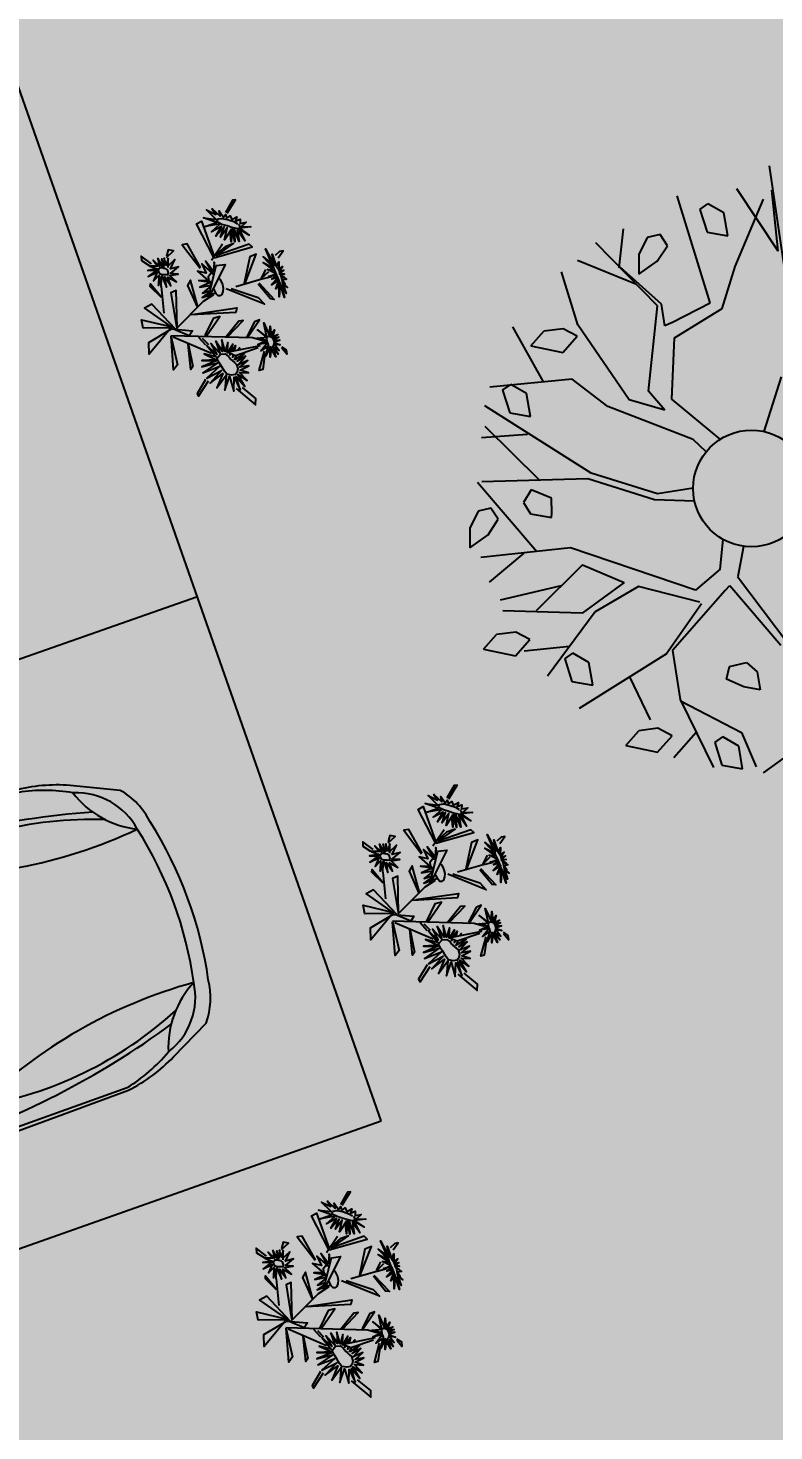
# Model space of a CAD drawing. Header units: millimetres. Extents: x 607619 to 1211550, y 1310734 to 2622648.
# Drawn here: x 607920.15 to 607925.52, y 1310966.75 to 1310976.86 of the extents above; entities that cross this region are included whole.
import ezdxf

# ---------------------------------------------------------------- set-up
doc = ezdxf.new("R2010")
doc.units = ezdxf.units.MM
doc.header["$PDMODE"] = 32
doc.header["$PDSIZE"] = 0.3
for name, color, linetype in [('acera', 8, 'Continuous'), ('ARBOLES', 102, 'Continuous'), ('BOULEVARD', 3, 'Continuous'), ('FLORES', 7, 'Continuous'), ('MUEBLES', 1, 'Continuous'), ('P35', 3, 'Continuous')]:
    doc.layers.add(name, color=color, linetype=linetype)
doc.styles.add('PUNTOS PI', font='arial.ttf', dxfattribs={"height": 2.75})
doc.dimstyles.new('COTAS LINDEROS', dxfattribs={"dimscale": 40, "dimtxt": 2.75, "dimasz": 0.06, "dimexe": 0.005, "dimexo": 0.005, "dimgap": 0.005, "dimtad": 2, "dimzin": 0, "dimdsep": 46, "dimtxsty": 'PUNTOS PI', "dimcen": 0.09, "dimclrd": 1, "dimclre": 1, "dimclrt": 3, "dimadec": 0, "dimazin": 0, "dimtfac": 1, "dimtofl": 0, "dimtmove": 0, "dimatfit": 3, "dimldrblk": 'ARCHTICK', "dimfxl": 1, "dimtolj": 1, "dimtzin": 0, "dimarcsym": 0})

# ---------------------------------------------------------------- blocks, each defined once
blk = doc.blocks.new('carro1')
at = {"layer": 'P35'}
for color, points in [(146, [(-0.7652, 1.6596), (-0.7854, 1.4743), (-0.7775, 1.2794), (-0.7188, 0.7854), (-0.6517, 0.4711), (-0.611, 0.3205), (-0.5494, 0.2712), (-0.6383, 0.5405), (-0.6852, 0.6282), (-0.6932, 0.8522), (-0.7012, 0.9632), (-0.6947, 1.247), (-0.6659, 1.4502), (-0.6942, 1.4876), (-0.6858, 1.5337), (-0.5607, 1.7961), (-0.4905, 1.9136), (-0.3945, 1.9241), (-0.4167, 2.2055), (-0.4221, 2.4275), (-0.413, 2.7161), (-0.3952, 2.9243), (-0.4714, 3.0285), (-0.5444, 3.124), (-0.5993, 3.2309), (-0.6736, 3.4392), (-0.7034, 3.6505), (-0.7342, 3.6588), (-0.7863, 3.412), (-0.7888, 3.0776), (-0.78, 2.9455), (-0.7359, 3.2098), (-0.683, 3.2538), (-0.6124, 3.2009), (-0.5683, 3.0688), (-0.5154, 2.875), (-0.4713, 2.6459), (-0.4713, 2.4961), (-0.489, 2.223), (-0.5154, 2.0645), (-0.5154, 2.0204), (-0.5507, 1.9587), (-0.5948, 1.9411), (-0.6477, 1.8442), (-0.7182, 1.7121), (-0.7623, 1.6504)]), (146, [(0.7713, 1.6596), (0.7914, 1.4743), (0.7835, 1.2794), (0.7248, 0.7854), (0.6577, 0.4711), (0.617, 0.3205), (0.5554, 0.2712), (0.6443, 0.5405), (0.6912, 0.6282), (0.6992, 0.8522), (0.7072, 0.9632), (0.7007, 1.247), (0.6719, 1.4502), (0.7003, 1.4876), (0.6918, 1.5337), (0.5667, 1.7961), (0.4965, 1.9136), (0.4005, 1.9241), (0.4227, 2.2055), (0.4281, 2.4275), (0.419, 2.7161), (0.4012, 2.9243), (0.4775, 3.0285), (0.5504, 3.124), (0.6053, 3.2309), (0.6796, 3.4392), (0.7094, 3.6505), (0.7402, 3.6588), (0.7923, 3.412), (0.7948, 3.0776), (0.786, 2.9455), (0.7419, 3.2098), (0.689, 3.2538), (0.6184, 3.2009), (0.5743, 3.0688), (0.5214, 2.875), (0.4773, 2.6459), (0.4773, 2.4961), (0.495, 2.223), (0.5214, 2.0645), (0.5214, 2.0204), (0.5567, 1.9587), (0.6008, 1.9411), (0.6537, 1.8442), (0.7242, 1.7121), (0.7683, 1.6504)]), (127, [(-0.6659, 1.4502), (-0.5633, 1.1837), (-0.4967, 0.9404), (-0.4478, 0.6453), (-0.432, 0.3551), (-0.4417, 0.1275), (-0.2534, 0.0955), (0, 0.08), (0.1628, 0.0864), (0.3223, 0.1052), (0.4417, 0.1275), (0.432, 0.3551), (0.4584, 0.7305), (0.5186, 1.031), (0.5993, 1.287), (0.6659, 1.4502), (0.5447, 1.3825), (0.4235, 1.3149), (0.2129, 1.2833), (0.0587, 1.2765), (-0.0587, 1.2765), (-0.3372, 1.2988), (-0.4235, 1.3149), (-0.5447, 1.3825)]), (9, [(-0.859, 1.2296), (-0.859, 0.6617), (-0.8345, 0.5456), (-0.7734, 0.3747), (-0.6848, 0.2006), (-0.6512, 0.1457), (-0.5809, 0.0968), (-0.4495, 0.0571), (-0.0767, 0.0083), (0.1311, 0.0144), (0.3328, 0.0449), (0.5223, 0.0785), (0.6292, 0.1335), (0.6995, 0.2159), (0.8279, 0.4937), (0.8523, 0.5976), (0.8554, 1.4067), (0.8462, 1.4067), (0.8554, 1.3273), (0.8584, 0.6617), (0.8248, 0.5426), (0.7087, 0.2892), (0.5987, 0.1732), (0.4214, 0.1121), (0.1525, 0.0785), (-0.0919, 0.0755), (-0.3853, 0.1121), (-0.5534, 0.1426), (-0.639, 0.2067), (-0.7062, 0.2831), (-0.7979, 0.4907), (-0.8376, 0.5792), (-0.859, 0.6861), (-0.8467, 1.2479)]), (30, [(-0.4551, 0.1304), (-0.5284, 0.2403), (-0.6201, 0.3136), (-0.6904, 0.3533), (-0.7362, 0.3808), (-0.7056, 0.3167), (-0.6659, 0.2648), (-0.614, 0.2159), (-0.5559, 0.1823), (-0.5101, 0.1518), (-0.4795, 0.1426)]), (30, [(0.4551, 0.1304), (0.5284, 0.2403), (0.6201, 0.3136), (0.6904, 0.3533), (0.7362, 0.3808), (0.7056, 0.3167), (0.6659, 0.2648), (0.614, 0.2159), (0.5559, 0.1823), (0.5101, 0.1518), (0.4795, 0.1426)])]:
    blk.add_hatch(color=color, dxfattribs=at).paths.add_polyline_path(points)
h = blk.add_hatch(color=146, dxfattribs=at)
h.paths.add_polyline_path([(-0.4528, 0.1798), (-0.5358, 0.2845), (-0.5794, 0.3761), (-0.6536, 0.6946), (-0.6886, 0.9999), (-0.6624, 1.4187), (-0.61, 1.2529), (-0.527, 0.9825), (-0.479, 0.7207), (-0.4572, 0.5724), (-0.4484, 0.4241), (-0.4397, 0.3194), (-0.4397, 0.206)])
h.paths.add_polyline_path([(-0.6536, 0.3674), (-0.7497, 0.411), (-0.8152, 0.5812), (-0.837, 0.664), (-0.8283, 1.0653), (-0.8283, 1.7196), (-0.8064, 1.7502), (-0.7933, 1.6368), (-0.7933, 1.2006), (-0.754, 0.9563), (-0.7148, 0.7295), (-0.6973, 0.5899), (-0.6624, 0.4372), (-0.6274, 0.3587)])
h = blk.add_hatch(color=146, dxfattribs=at)
h.paths.add_polyline_path([(0.4528, 0.1798), (0.5358, 0.2845), (0.5794, 0.3761), (0.6536, 0.6946), (0.6886, 0.9999), (0.6624, 1.4187), (0.61, 1.2529), (0.527, 0.9825), (0.479, 0.7207), (0.4572, 0.5724), (0.4484, 0.4241), (0.4397, 0.3194), (0.4397, 0.206)])
h.paths.add_polyline_path([(0.6536, 0.3674), (0.7497, 0.411), (0.8152, 0.5812), (0.837, 0.664), (0.8283, 1.0653), (0.8283, 1.7196), (0.8064, 1.7502), (0.7933, 1.6368), (0.7933, 1.2006), (0.754, 0.9563), (0.7148, 0.7295), (0.6973, 0.5899), (0.6624, 0.4372), (0.6274, 0.3587)])
at = {"layer": 'P35', "color": 7}
blk.add_line((-0.6065, 0.1934), (-0.6058, 0.1919), dxfattribs=at)
for points in [[(-0.865, 1.75), (-0.865, 0.6593, 0.085317), (-0.7809, 0.3693), (-0.67, 0.141, 0.150666), (-0.4542, 0.0484, 0.106558), (0.4542, 0.0484, 0.150666), (0.67, 0.141), (0.7809, 0.3693, 0.085317), (0.865, 0.6593), (0.865, 1.75, 0.076542)], [(-0.8383, 1.747), (-0.85, 0.6615, 0.082522), (-0.7461, 0.3862), (-0.744, 0.3819, 0.28772), (-0.4417, 0.1275, 0.107642), (0.4417, 0.1275, 0.28772), (0.744, 0.3819), (0.7461, 0.3862, 0.082522), (0.85, 0.6615), (0.8383, 1.747, 0.005985)]]:
    blk.add_lwpolyline(points, format="xyb", dxfattribs=at)
for centre, radius, start, end in [((3.6701, 1.5576), 4.4563, 177.4786, 196.11758), ((-3.6701, 1.5576), 4.4563, 343.88242, 2.5214), ((1.3808, 1.0572), 2.0842, 169.13167, 202.15686), ((-3.1122, 0.3551), 2.6802, 355.12977, 24.11589), ((3.1122, 0.3551), 2.6802, 155.88411, 184.87023), ((-1.3808, 1.0572), 2.0842, 337.84314, 10.86833), ((-0.9014, -0.1051), 0.5152, 26.83988, 72.45837), ((0.9014, -0.1051), 0.5152, 107.54163, 153.16012)]:
    blk.add_arc(centre, radius, start, end, dxfattribs=at)
blk = doc.blocks.new('p_arbol04')
at = {"layer": 'ARBOLES'}
for p, q in [((-0.623, 1.751), (-0.408, 2.362)), ((0.051, 1.875), (0.346, 2.362)), ((0.761, 1.696), (0.543, 2.316)), ((0.739, 1.388), (0.805, 2.293)), ((0.772, 1.945), (1.1, 2.177)), ((-1.003, 0.765), (-1.206, 2.042)), ((-0.408, 1.55), (-1.03, 2.13)), ((-1.41, 1.113), (-1.364, 1.898)), ((0.778, 1.371), (0.783, 1.942)), ((1.121, 1.006), (1.721, 1.988)), ((-1.138, 1.515), (-1.476, 1.85)), ((-0.178, 0.97), (0.051, 1.875)), ((-1.98, 0.646), (-1.849, 1.574)), ((-1.07, 0.749), (-1.815, 1.547)), ((-0.375, 1.086), (-0.408, 1.55)), ((2.581, 1.481), (1.362, 0.043)), ((1.984, 0.831), (2.181, 1.574)), ((0.018, 0.878), (0.739, 1.388)), ((0.636, 1.196), (0.778, 1.371)), ((0.704, 1.166), (0.636, 1.196)), ((0.708, 1.165), (1.121, 1.006)), ((1.571, 1.059), (2.283, 1.298)), ((1.984, 0.831), (2.41, 1.295)), ((-1.718, 0.414), (-2.406, 1.04)), ((-0.047, 0.205), (-0.375, 1.086)), ((0.117, 0.646), (0.608, 1.04)), ((0.608, 1.04), (1.158, 0.873)), ((1.158, 0.873), (1.571, 1.059)), ((-0.014, 0.623), (-0.178, 0.97)), ((-0.014, 0.623), (0.018, 0.878)), ((-2.079, 0.738), (-2.537, 0.808)), ((-0.777, 0.094), (-1.07, 0.749)), ((-0.71, 0.11), (-1.003, 0.765)), ((-2.077, 0.227), (-2.603, 0.599)), ((0.136, -0.002), (0.117, 0.646)), ((-2.144, -0.12), (-2.668, 0.507)), ((-1.194, -0.839), (-1.718, 0.414)), ((-1.768, 0.206), (-2.439, 0.251)), ((-1.768, 0.206), (-1.62, -0.236)), ((-0.057, 0.021), (-0.047, 0.205)), ((-2.489, -0.25), (-2.832, 0.066)), ((-0.515, -0.225), (-0.777, 0.094)), ((-0.425, -0.127), (-0.71, 0.11)), ((-1.62, -0.236), (-2.144, -0.12)), ((0.496, -0.29), (1.034, -0.05)), ((-2.046, -0.213), (-2.865, -0.282)), ((-1.554, -0.375), (-2.046, -0.213)), ((-1.259, -0.955), (-1.554, -0.375)), ((-0.866, -0.885), (-0.616, -0.706)), ((-1.882, -1.048), (-2.898, -0.746)), ((-0.866, -0.885), (-1.194, -0.839)), ((-2.313, -0.92), (-2.505, -1.372)), ((-1.259, -0.978), (-1.882, -1.048)), ((-0.53, -0.911), (-0.801, -1.071)), ((-1.816, -1.071), (-2.144, -1.465)), ((-0.995, -1.071), (-1.816, -1.071)), ((-0.925, -1.07), (-1.039, -1.872)), ((-0.995, -1.07), (-0.925, -1.07)), ((-0.803, -1.07), (-0.978, -1.928)), ((-0.803, -1.071), (-0.801, -1.071)), ((-2.144, -1.465), (-2.439, -2.184)), ((-2.153, -1.476), (-1.98, -2.161)), ((-2.287, -1.813), (-2.636, -1.813)), ((-1.98, -2.161), (-2.144, -2.509)), ((-1.03, -2.857), (-2.144, -2.602))]:
    blk.add_line(p, q, dxfattribs=at)
at = {"layer": 'ARBOLES', "color": 1}
for p, q in [((-0.431, 2.094), (-0.267, 1.802)), ((-0.431, 2.094), (-0.229, 2.094)), ((-0.079, 1.961), (-0.229, 2.094)), ((-0.965, 2.011), (-1.091, 1.802)), ((-0.965, 2.011), (-0.866, 1.988)), ((-0.829, 1.802), (-0.866, 1.988)), ((-0.042, 1.802), (-0.079, 1.961)), ((1.008, 1.882), (0.858, 1.749)), ((1.196, 1.935), (1.008, 1.882)), ((1.308, 1.855), (1.196, 1.935)), ((-1.091, 1.802), (-0.979, 1.616)), ((-0.979, 1.616), (-0.829, 1.802)), ((-0.267, 1.802), (-0.042, 1.802)), ((0.858, 1.749), (1.083, 1.696)), ((1.271, 1.722), (1.308, 1.855)), ((1.083, 1.696), (1.271, 1.722)), ((1.772, 1.719), (1.646, 1.51)), ((1.772, 1.719), (1.87, 1.696)), ((1.908, 1.51), (1.87, 1.696)), ((1.646, 1.51), (1.758, 1.324)), ((1.758, 1.324), (1.908, 1.51)), ((-2.254, 1.324), (-2.404, 1.191)), ((-2.066, 1.377), (-2.254, 1.324)), ((-1.954, 1.298), (-2.066, 1.377)), ((-2.404, 1.191), (-2.179, 1.138)), ((-2.179, 1.138), (-1.991, 1.165)), ((-1.991, 1.165), (-1.954, 1.298)), ((-1.691, 1.085), (-1.729, 0.953)), ((-1.541, 1.112), (-1.691, 1.085)), ((-1.466, 0.899), (-1.541, 1.112)), ((-1.729, 0.953), (-1.616, 0.767)), ((-1.579, 0.793), (-1.466, 0.899)), ((-1.616, 0.767), (-1.579, 0.793)), ((-3.093, 0.395), (-2.928, 0.103)), ((-3.093, 0.395), (-2.891, 0.395)), ((-2.741, 0.262), (-2.891, 0.395)), ((-2.703, 0.103), (-2.741, 0.262)), ((-2.928, 0.103), (-2.703, 0.103)), ((-2.614, -0.298), (-2.741, -0.507)), ((-2.614, -0.298), (-2.516, -0.322)), ((-2.479, -0.507), (-2.516, -0.322)), ((-2.741, -0.507), (-2.628, -0.693)), ((-2.628, -0.693), (-2.479, -0.507)), ((-2.868, -1.357), (-2.703, -1.649)), ((-2.868, -1.357), (-2.666, -1.357)), ((-2.516, -1.489), (-2.666, -1.357)), ((-2.479, -1.649), (-2.516, -1.489)), ((-2.703, -1.649), (-2.479, -1.649)), ((-1.669, -1.683), (-1.552, -1.621)), ((-1.61, -1.869), (-1.669, -1.683)), ((-1.552, -1.621), (-1.406, -1.724)), ((-1.406, -1.724), (-1.406, -1.869)), ((-1.523, -2.014), (-1.61, -1.869)), ((-1.406, -1.869), (-1.523, -2.014)), ((-2.239, -2.024), (-2.366, -2.233)), ((-2.239, -2.024), (-2.141, -2.047)), ((-2.104, -2.233), (-2.141, -2.047)), ((-2.366, -2.233), (-2.254, -2.418)), ((-2.254, -2.418), (-2.104, -2.233))]:
    blk.add_line(p, q, dxfattribs=at)
at = {"layer": 'ARBOLES'}
blk.add_circle((-0.03, -0.578), 0.6, dxfattribs=at)
blk = doc.blocks.new('FLORES-1')
at = {"color": 86, "linetype": 'Continuous'}
for p, q in [((0.0502, 0.3848), (0.0451, 0.4218)), ((0.05, 0.3824), (0.0606, 0.2806)), ((0.0541, 0.3853), (0.0678, 0.4185)), ((-0.188, 0.2719), (-0.1829, 0.1807)), ((-0.1586, 0.1554), (-0.182, 0.2829)), ((0.2296, 0.2941), (0.188, 0.2313)), ((-0.1829, 0.1807), (-0.1586, 0.1554)), ((0.0557, 0.1455), (-0.0023, 0.0095)), ((-0.1406, 0.0986), (-0.0275, -0.0132)), ((-0.0736, 0.0879), (-0.1048, 0.1009)), ((-0.0638, 0.0765), (-0.1013, 0.0899)), ((0.1682, 0.0169), (0.0701, -0.0123)), ((0.1682, 0.0169), (0.1963, 0.029))]:
    blk.add_line(p, q, dxfattribs=at)
at = {"color": 1, "linetype": 'Continuous'}
for p, q in [((-0.1826, 0.183), (-0.1963, 0.1686)), ((0.0557, 0.1455), (0.0644, 0.1919)), ((0.0694, 0.1775), (0.0686, 0.1992))]:
    blk.add_line(p, q, dxfattribs=at)
at = {"color": 86, "linetype": 'Continuous'}
for points in [[(0.1019, 0.4713), (0.1197, 0.4991), (0.1224, 0.4846), (0.1144, 0.4639)], [(0.0406, 0.3673), (-0.0394, 0.3981), (-0.0323, 0.385), (0.0375, 0.3635)], [(0.0784, 0.4101), (0.0532, 0.3819)], [(0.0598, 0.3181), (0.146, 0.3992), (0.1457, 0.372), (0.0557, 0.3118)], [(0.1944, 0.245), (0.1778, 0.3949), (0.1918, 0.3884), (0.1979, 0.2569), (0.2165, 0.334), (0.2175, 0.2994), (0.2033, 0.2593)], [(0.333, 0.3555), (0.3684, 0.4043), (0.3714, 0.3931), (0.3378, 0.3497)], [(-0.2168, 0.3557), (-0.2345, 0.3682), (-0.251, 0.3638), (-0.2232, 0.3548)], [(0.0616, 0.261), (-0.0092, 0.3439), (-0.0421, 0.3569), (0.0672, 0.2438)], [(-0.2187, 0.2869), (-0.2704, 0.2564), (-0.2691, 0.243), (-0.2082, 0.2891)], [(-0.1698, 0.2986), (-0.1444, 0.2663), (-0.019, -0.0199)], [(-0.1364, 0.2468), (-0.0897, 0.3165), (-0.0903, 0.2963), (-0.1319, 0.2481)], [(0.0616, 0.1678), (0.1631, 0.2415), (0.1543, 0.2751), (0.0599, 0.1675)], [(-0.1044, 0.1805), (-0.0691, 0.2582), (-0.0648, 0.2416), (-0.1022, 0.1746)], [(0.0239, 0.0935), (-0.0156, 0.2537), (-0.0302, 0.2437), (0.0257, 0.0818)], [(0.1959, 0.2446), (0.3391, 0.2315), (0.3421, 0.253), (0.1985, 0.2468)], [(-0.2997, 0.1349), (-0.3853, 0.1809), (-0.3629, 0.1903), (-0.3052, 0.1589)], [(-0.0712, 0.1061), (-0.0219, 0.1809), (-0.0186, 0.1549), (-0.0676, 0.1007)], [(0.1791, 0.1825), (0.2816, 0.1697), (0.286, 0.1507), (0.1778, 0.1804)], [(0.0438, 0.1168), (0.1488, 0.1294), (0.1344, 0.1114), (0.0451, 0.1143)], [(0.2636, 0.0776), (0.2764, 0.1114), (0.2875, 0.094), (0.2677, 0.0789)], [(0.0041, -0.008), (-0.0324, 0.0635), (-0.0456, 0.0455), (0.0006, -0.0006)], [(-0.0004, 0.0135), (0.1328, 0.0641), (0.1322, 0.0424), (0.0039, 0.0133)], [(-0.2232, 0.0404), (-0.2617, -0.0103), (-0.2726, -0.0087), (-0.2328, 0.0487)], [(-0.0776, 0.0292), (-0.1594, 0.0137), (-0.1672, 0.003), (-0.0734, 0.0294)], [(-0.0029, 0.0057), (0.1197, -0.0414), (0.116, -0.0728), (0.0063, -0.0019)], [(0.1291, 0.0019), (0.1836, -0.0217), (0.1931, -0.0168), (0.1344, 0.0016)], [(0.2619, 0.0148), (0.3042, -0.0102), (0.2885, -0.0161), (0.2604, 0.0041)], [(-0.0195, -0.0195), (-0.1316, -0.0383), (-0.1444, -0.0589), (-0.0209, -0.0195)], [(0.0103, -0.0037), (-0.0538, -0.1228), (-0.0113, -0.1071), (0.0041, -0.008)], [(0.0063, -0.0019), (0.0474, -0.1069), (0.0795, -0.1008), (0.0103, -0.0037)]]:
    blk.add_lwpolyline(points, dxfattribs=at)
at = {"color": 1, "linetype": 'Continuous'}
for points in [[(0.0843, 0.4415), (0.1519, 0.4398), (0.0851, 0.4466), (0.1237, 0.4554), (0.0719, 0.4528), (0.087, 0.4679), (0.0598, 0.4564), (0.0644, 0.4745), (0.0512, 0.4555), (0.05, 0.4737), (0.0445, 0.4574), (0.0356, 0.4701), (0.04, 0.4568), (0.023, 0.465), (0.0327, 0.4567), (0.0146, 0.4695), (0.017, 0.4544), (-0.0006, 0.459), (0.0112, 0.4507), (-0.0168, 0.4622), (-0.0012, 0.4499), (-0.0353, 0.4479), (-0.0044, 0.4423), (-0.0473, 0.4368), (0.006, 0.4404), (-0.0372, 0.4185), (0.0161, 0.4395), (-0.0041, 0.418), (0.022, 0.4431), (0.0165, 0.4087), (0.0327, 0.4423), (0.0357, 0.4179), (0.0416, 0.4419), (0.0499, 0.4103), (0.0484, 0.4411), (0.0759, 0.4171), (0.0647, 0.4387), (0.107, 0.4117), (0.074, 0.4402), (0.1266, 0.4197), (0.0889, 0.442)], [(0.2705, 0.347), (0.2429, 0.3072), (0.2804, 0.3342), (0.258, 0.2969), (0.2888, 0.3243), (0.2683, 0.2818), (0.2943, 0.3159), (0.2899, 0.2732), (0.3048, 0.3151), (0.317, 0.2581), (0.3149, 0.3043), (0.3503, 0.2646), (0.3266, 0.3073), (0.374, 0.2869), (0.3444, 0.3131), (0.3691, 0.3087), (0.3321, 0.326), (0.3524, 0.3303), (0.3238, 0.3359), (0.3306, 0.3472), (0.3157, 0.3464), (0.3194, 0.3623), (0.3036, 0.3618), (0.3063, 0.3841), (0.2932, 0.3733), (0.2935, 0.3922), (0.2785, 0.386), (0.2734, 0.4095), (0.2648, 0.3865), (0.2506, 0.4189), (0.2619, 0.3767), (0.2239, 0.4012), (0.2586, 0.3747), (0.2101, 0.3785), (0.2587, 0.3667), (0.2151, 0.3566), (0.2677, 0.3578), (0.2203, 0.3415), (0.2706, 0.3509), (0.2261, 0.3288), (0.2657, 0.3408)], [(-0.1567, 0.3184), (-0.1074, 0.3267), (-0.1607, 0.3288), (-0.1278, 0.3455), (-0.1627, 0.3351), (-0.1477, 0.3554), (-0.1674, 0.3382), (-0.1687, 0.3597), (-0.1757, 0.3388), (-0.1799, 0.3602), (-0.1812, 0.3378), (-0.1913, 0.3587), (-0.1918, 0.3359), (-0.209, 0.3539), (-0.1996, 0.3356), (-0.227, 0.3423), (-0.2093, 0.3278), (-0.2388, 0.3327), (-0.212, 0.3203), (-0.2443, 0.321), (-0.2086, 0.3167), (-0.2379, 0.3007), (-0.2016, 0.3168), (-0.2278, 0.2858), (-0.1944, 0.3107), (-0.202, 0.2765), (-0.1824, 0.3103), (-0.1757, 0.2753), (-0.1731, 0.3099), (-0.1516, 0.2824), (-0.1631, 0.3203), (-0.1228, 0.2957), (-0.1609, 0.3149)], [(-0.1607, 0.1698), (-0.138, 0.1872), (-0.1604, 0.1558), (-0.1247, 0.1726), (-0.1531, 0.1491), (-0.1072, 0.154), (-0.1492, 0.1403), (-0.1024, 0.1312), (-0.1509, 0.1284), (-0.1042, 0.1101), (-0.1514, 0.1155), (-0.105, 0.094), (-0.1592, 0.1105), (-0.1311, 0.0716), (-0.1697, 0.1079), (-0.1511, 0.054), (-0.1729, 0.1052), (-0.1736, 0.0451), (-0.1819, 0.1072), (-0.1961, 0.0402), (-0.1976, 0.1101), (-0.2207, 0.0464), (-0.2153, 0.1099), (-0.2431, 0.0509), (-0.2278, 0.1094), (-0.2696, 0.068), (-0.2383, 0.119), (-0.2896, 0.093), (-0.2478, 0.1287), (-0.3048, 0.1231), (-0.2566, 0.1442), (-0.3106, 0.1479), (-0.2569, 0.1533), (-0.3042, 0.1688), (-0.2526, 0.161), (-0.2874, 0.186), (-0.2476, 0.1704), (-0.2621, 0.2015), (-0.24, 0.1757), (-0.2373, 0.2132), (-0.23, 0.1793), (-0.2172, 0.2174), (-0.2181, 0.1762), (-0.1992, 0.2152), (-0.2046, 0.1778), (-0.1877, 0.2147), (-0.195, 0.1735)], [(0.1492, 0.2314), (0.1787, 0.2393), (0.1468, 0.2235), (0.194, 0.2102), (0.1441, 0.2166), (0.1902, 0.1927), (0.1504, 0.1953), (0.1705, 0.1668), (0.1205, 0.1923), (0.135, 0.1586), (0.1116, 0.1996), (0.1105, 0.1521), (0.1011, 0.1965)], [(-0.1774, 0.1722), (-0.1831, 0.1679), (-0.1789, 0.175)], [(-0.1686, 0.1637), (-0.1716, 0.1614), (-0.1688, 0.1652)], [(-0.1663, 0.1964), (-0.1605, 0.2062), (-0.1667, 0.1997)], [(-0.1612, 0.1755), (-0.1468, 0.1952), (-0.1625, 0.1833)], [(0.0795, 0.1808), (0.0705, 0.1454), (0.0695, 0.1728)], [(0.0808, 0.1925), (0.0819, 0.1987), (0.0829, 0.1953)], [(0.0989, 0.1949), (0.0859, 0.1538), (0.0846, 0.1845)], [(0.2251, 0.0688), (0.2578, 0.0818), (0.2366, 0.0651), (0.2641, 0.0686), (0.2369, 0.0559), (0.2658, 0.0585), (0.2374, 0.0503), (0.2722, 0.0453), (0.2428, 0.0399), (0.2731, 0.0265), (0.2453, 0.0346), (0.2572, 0.0057), (0.2363, 0.0279), (0.2446, -0.0073), (0.2325, 0.0247), (0.2219, -0.0147), (0.2242, 0.0234), (0.1999, -0.0024), (0.2114, 0.0242), (0.1755, 0.0088), (0.2059, 0.0343), (0.1592, 0.0344), (0.1972, 0.0431), (0.1573, 0.0521), (0.1918, 0.054), (0.1626, 0.0769), (0.1957, 0.0626), (0.188, 0.0948), (0.2015, 0.068), (0.2133, 0.1063), (0.2175, 0.0747), (0.2437, 0.1038), (0.2292, 0.0666)]]:
    blk.add_lwpolyline(points, dxfattribs=at)
at = {"color": 50, "linetype": 'Continuous'}
for points in [[(0.0429, 0.4538), (0.0396, 0.455), (0.0295, 0.4548), (0.0196, 0.4532), (0.0069, 0.4511), (-0.0035, 0.448), (-0.0085, 0.4452), (-0.0035, 0.4418), (0.0154, 0.4411), (0.0333, 0.4416), (0.0548, 0.4408), (0.0689, 0.4408), (0.0845, 0.4432), (0.0814, 0.4518), (0.0672, 0.4548), (0.0531, 0.4551), (0.0395, 0.4534)], [(0.2779, 0.3797), (0.2711, 0.3809), (0.2628, 0.3777), (0.262, 0.3719), (0.2678, 0.3623), (0.2755, 0.3513), (0.2877, 0.3366), (0.3008, 0.3207), (0.3165, 0.3067), (0.3261, 0.3135), (0.322, 0.3291), (0.3148, 0.3404), (0.3073, 0.3505), (0.2937, 0.3662), (0.2803, 0.3767)], [(-0.1609, 0.3167), (-0.1598, 0.3191), (-0.1604, 0.3238), (-0.1625, 0.3283), (-0.1685, 0.3346), (-0.1714, 0.3359), (-0.182, 0.3366), (-0.192, 0.3351), (-0.2029, 0.3271), (-0.2072, 0.32), (-0.2037, 0.314), (-0.1977, 0.3111), (-0.1877, 0.3121), (-0.1782, 0.3128), (-0.1672, 0.3149), (-0.1586, 0.3175)], [(0.1166, 0.2321), (0.1105, 0.2343), (0.0996, 0.2362), (0.0882, 0.2361), (0.0742, 0.2337), (0.0628, 0.2278), (0.0535, 0.2194), (0.0515, 0.211), (0.0539, 0.2044), (0.0626, 0.2015), (0.0798, 0.1996), (0.086, 0.1986)], [(0.1037, 0.1965), (0.1076, 0.1963), (0.1236, 0.1952), (0.1373, 0.1991), (0.144, 0.2115), (0.1389, 0.2195), (0.1359, 0.2218)], [(0.2312, 0.0493), (0.2305, 0.0529), (0.2267, 0.0572), (0.2191, 0.0621), (0.2069, 0.0615), (0.2004, 0.0563), (0.204, 0.0491), (0.2072, 0.0408), (0.2139, 0.0314), (0.2242, 0.0301), (0.2321, 0.0312), (0.2373, 0.0391), (0.2335, 0.0476), (0.2297, 0.0523)]]:
    blk.add_lwpolyline(points, dxfattribs=at)
blk.add_lwpolyline([(-0.1752, 0.1549), (-0.1752, 0.1547), (-0.1791, 0.1554), (-0.1828, 0.1563), (-0.1856, 0.1574), (-0.1876, 0.1589), (-0.1897, 0.1598), (-0.1918, 0.1613), (-0.1947, 0.1619), (-0.2055, 0.167), (-0.2145, 0.171), (-0.2317, 0.1699), (-0.2429, 0.1622), (-0.2491, 0.1531), (-0.2457, 0.1387), (-0.2358, 0.1226), (-0.2222, 0.1192), (-0.2018, 0.1162), (-0.1857, 0.1125), (-0.1655, 0.1109), (-0.1556, 0.1299), (-0.1612, 0.1461)], close=True, dxfattribs=at)
blk = doc.blocks.new('arbusto5')
at = {"layer": 'FLORES'}
blk.add_blockref('FLORES-1', (0.1444, 0.0589), dxfattribs=at)
blk = doc.blocks.new('_ArchTick')
at = {"color": 0, "linetype": 'ByBlock', "const_width": 0.15}
blk.add_lwpolyline([(-0.5, -0.5), (0.5, 0.5)], dxfattribs=at)
blk = doc.blocks.new('*D82')
at = {"color": 7, "lineweight": -2, "transparency": 16777216}
blk.add_line((607924.951, 1311040.666), (607922.136, 1311049.675), dxfattribs=at)
at = {"layer": 'Defpoints', "color": 0, "transparency": 16777216}
for p in [(607922.136, 1311049.675), (607922.136, 1311049.675), (607924.951, 1311040.666)]:
    blk.add_point(p, dxfattribs=at)
at = {"color": 7, "lineweight": -2, "transparency": 16777216, "xscale": 0.8, "yscale": 0.8, "zscale": 0.8}
for p, rotation in [((607922.136, 1311049.675), 107.3516374005312), ((607924.951, 1311040.666), 287.3516374005312)]:
    blk.add_blockref('_ArchTick', p, dxfattribs=dict(at, rotation=rotation))
at = {"color": 7, "transparency": 16777216, "insert": (607922.767, 1311044.928), "char_height": 2.75, "width": 591.55013, "attachment_point": 5, "rotation": 287.3516, "style": 'PUNTOS PI'}
blk.add_mtext('\\A1;{\\fArial|b1|i0|c0|p34;\\H0.43636x;5.86 M}', dxfattribs=at)
blk = doc.blocks.new('*D83')
at = {"color": 7, "lineweight": -2, "transparency": 16777216}
blk.add_line((607840.903, 1311025.406), (607838.476, 1311032.535), dxfattribs=at)
at = {"layer": 'Defpoints', "color": 0, "transparency": 16777216}
for p in [(607838.476, 1311032.535), (607838.476, 1311032.535), (607840.903, 1311025.406)]:
    blk.add_point(p, dxfattribs=at)
at = {"color": 7, "lineweight": -2, "transparency": 16777216, "xscale": 0.8, "yscale": 0.8, "zscale": 0.8}
for p, rotation in [((607838.476, 1311032.535), 108.8013317098088), ((607840.903, 1311025.406), 288.8013317098088)]:
    blk.add_blockref('_ArchTick', p, dxfattribs=dict(at, rotation=rotation))
at = {"color": 7, "transparency": 16777216, "insert": (607838.92, 1311028.708), "char_height": 2.75, "width": 591.55013, "attachment_point": 5, "rotation": 288.8013, "style": 'PUNTOS PI'}
blk.add_mtext('\\A1;{\\fArial|b1|i0|c0|p34;\\H0.43636x;3.67M}', dxfattribs=at)

msp = doc.modelspace()

# ---------------------------------------------------------------- hatches: boundary and pattern name
at = {"true_color": 0xebebeb}
h = msp.add_hatch(color=7, dxfattribs=at)
h.dxf.hatch_style = 1
h.paths.add_polyline_path([(607890.799, 1311011.545), (607907.578, 1310963.725), (607915.504, 1310965.507, -0.350964), (607916.107, 1310966.659), (607922.691, 1310968.984), (607917.387, 1310984.102), (607910.774, 1310981.765, -0.41593), (607909.613, 1310982.297), (607905.216, 1310994.827), (607898.421, 1311014.217)])
h.paths.add_polyline_path([(607901.791, 1310996.714), (607905.744, 1310985.546), (607906.939, 1310985.969), (607902.986, 1310997.137)], flags=24)
h.paths.add_polyline_path([(607914.385, 1310972.456), (607919.021, 1310974.091), (607918.571, 1310975.367), (607913.935, 1310973.732)], flags=24)
h.paths.add_polyline_path([(607914.817, 1310971.692), (607919.351, 1310973.313), (607918.915, 1310974.534), (607914.381, 1310972.914)], flags=24)
at = {"true_color": 0xf8f6af}
h = msp.add_hatch(color=51, dxfattribs=at)
h.dxf.hatch_style = 1
h.paths.add_polyline_path([(607930.904, 1311003.827), (607906.225, 1310995.18), (607905.216, 1310994.827), (607909.613, 1310982.297, 0.41593), (607910.774, 1310981.765), (607917.387, 1310984.102), (607922.691, 1310968.984), (607916.107, 1310966.659, 0.350964), (607915.504, 1310965.507), (607917.812, 1310958.931, 0.362883), (607918.991, 1310958.406), (607929.696, 1310962.116, -0.318731), (607930.236, 1310961.844), (607935.469, 1310946.929), (607946.906, 1310950.933), (607945.976, 1310953.933)])
h.paths.add_polyline_path([(607926.945, 1310978.196), (607931.465, 1310979.789), (607930.97, 1310981.193), (607926.45, 1310979.599)], flags=24)
h.paths.add_polyline_path([(607926.923, 1310977.169), (607932.417, 1310979.132), (607931.937, 1310980.476), (607926.443, 1310978.513)], flags=24)

# ---------------------------------------------------------------- linework, layer by layer
for p, q in [((607922.691, 1310968.984), (607917.387, 1310984.102)), ((607916.107, 1310966.659), (607922.691, 1310968.984))]:
    msp.add_line(p, q)
at = {"layer": 'acera', "color": 18, "true_color": 0x000000}
msp.add_line((607913.877, 1310970.135), (607921.361, 1310972.759), dxfattribs=at)

# ---------------------------------------------------------------- block references
at = {"layer": 'ARBOLES', "xscale": 0.7003965165590158, "yscale": 0.7003965165590158, "zscale": 0.7003965165590158, "rotation": 48.57546149059794}
msp.add_blockref('p_arbol04', (607925.07, 1310973.824), dxfattribs=at)
at = {"layer": 'BOULEVARD', "xscale": 1.333333333333333, "yscale": 1.333333333333333, "zscale": 1.333333333333333, "rotation": 110.2353782200632}
msp.add_blockref('carro1', (607921.297, 1310970.592), dxfattribs=at)
at = {"layer": 'MUEBLES', "linetype": 'Continuous', "xscale": -1.88948268775167, "yscale": 1.889482687538062, "zscale": 1.889482687758526, "rotation": 292.0945269993258}
for p in [(607921.196, 1310974.394), (607922.793, 1310970.175), (607922.025, 1310967.246)]:
    msp.add_blockref('arbusto5', p, dxfattribs=at)

# ---------------------------------------------------------------- dimensions: what is measured, and where the dimension line sits
for p1, p2, text, picture, middle in [((607924.951, 1311040.666), (607922.136, 1311049.675), '{\\fArial|b1|i0|c0|p34;\\H0.43636x;5.86 M}', '*D82', (607922.767, 1311044.928)), ((607840.903, 1311025.406), (607838.476, 1311032.535), '{\\fArial|b1|i0|c0|p34;\\H0.43636x;3.67M}', '*D83', (607838.92, 1311028.708))]:
    dim = msp.add_aligned_dim(p1=p1, p2=p2, distance=0, text=text, dimstyle='COTAS LINDEROS', override={"dimtxt": 2, "dimasz": 0.02, "dimpost": 'm', "dimblk1": 'ArchTick', "dimblk2": 'ArchTick', "dimsah": 1, "dimclrd": 7, "dimclrt": 7})
    dim.commit()
    dim.dimension.update_dxf_attribs({"geometry": picture, "text_midpoint": middle})

doc.saveas('drawing.dxf')
